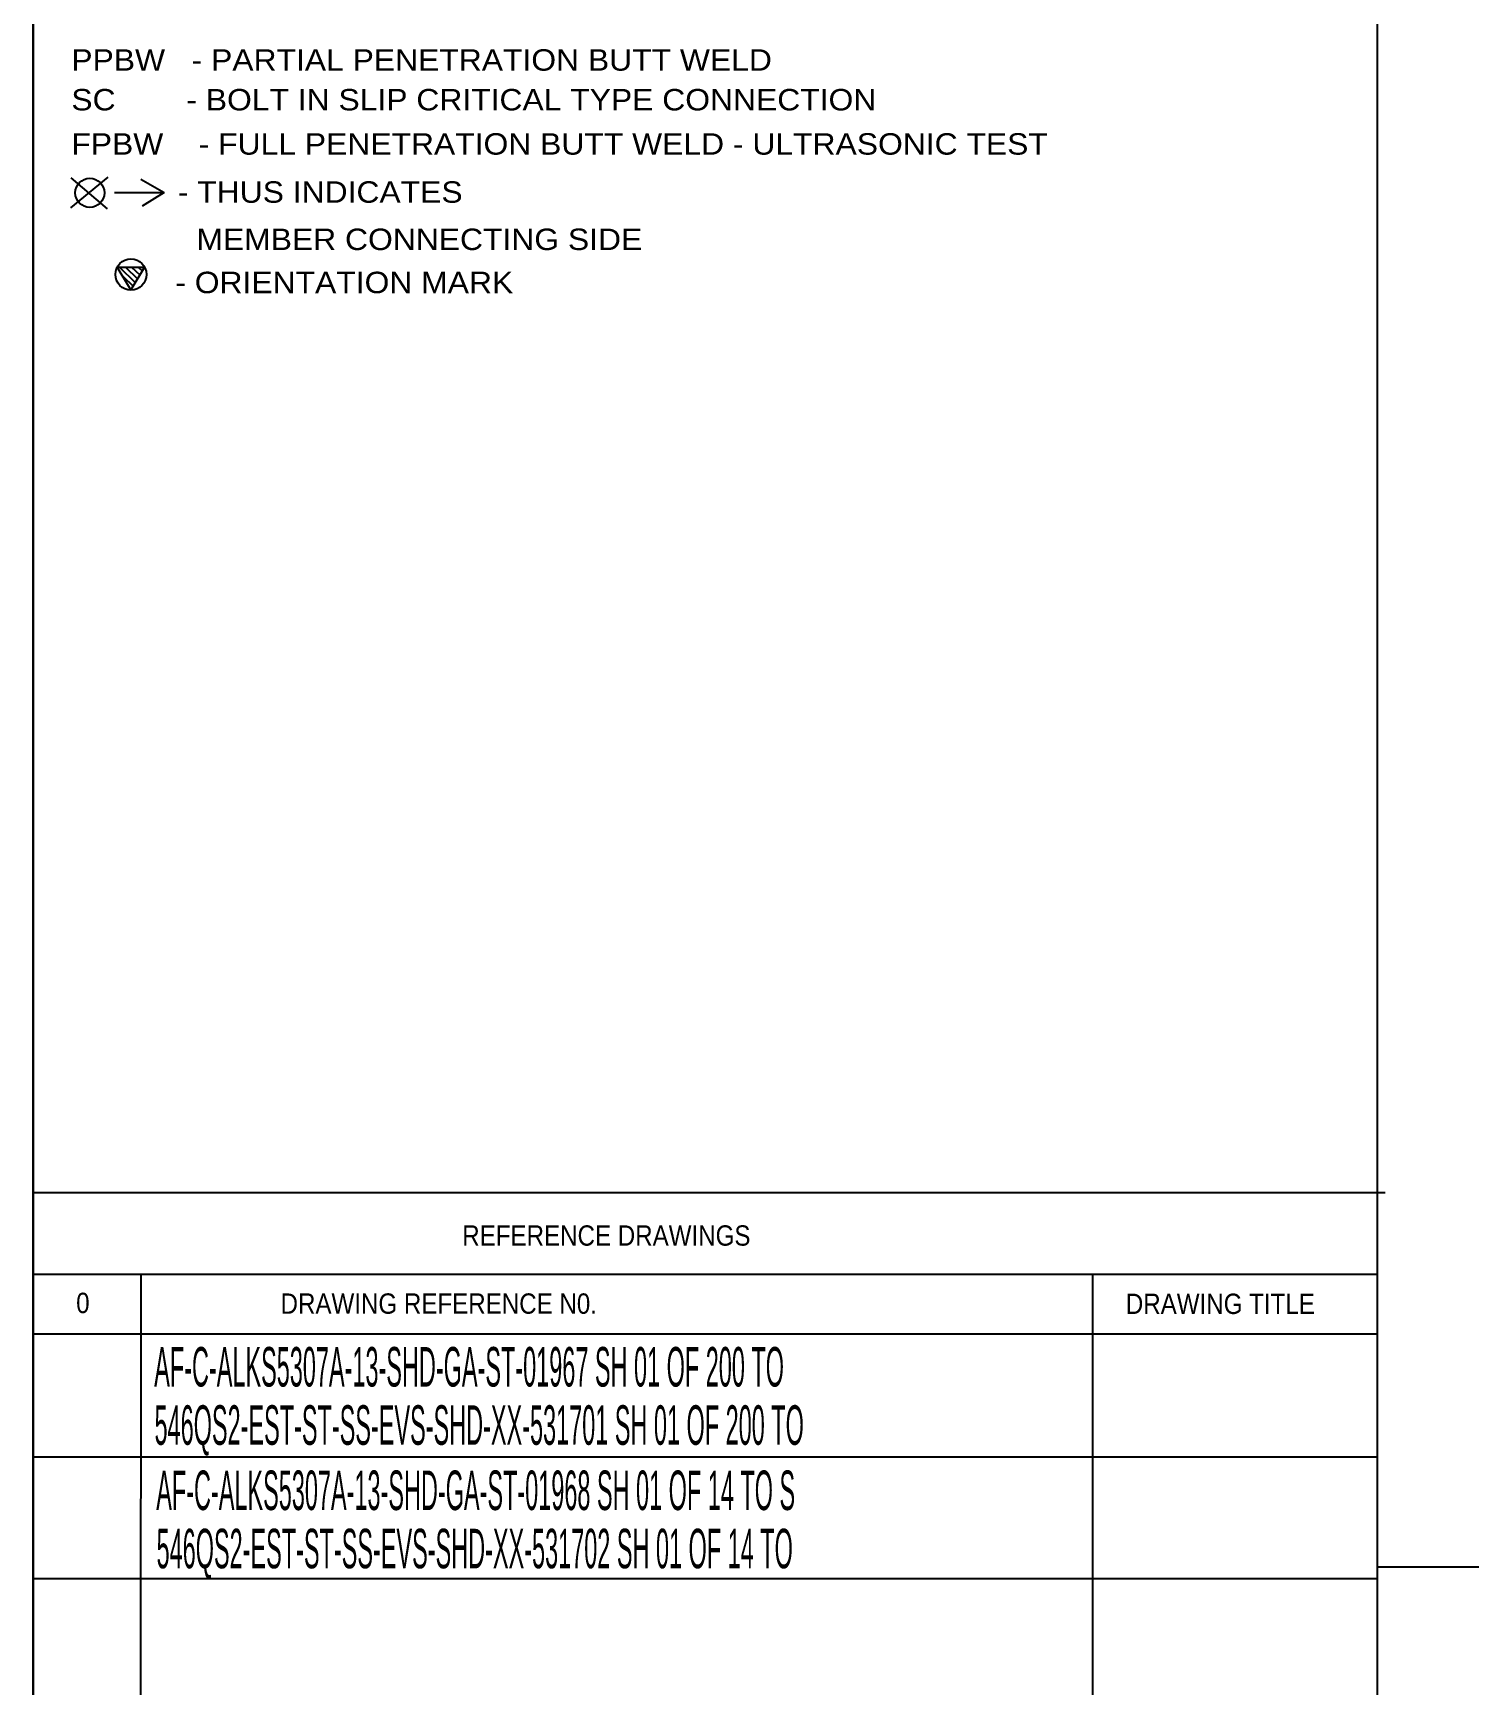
# Model space of a CAD drawing. Header units: millimetres. Extents: x 150000 to 150841, y 150000 to 150594.
# Drawn here: x 150703.9 to 150831.9, y 150286.6 to 150433 of the extents above; entities that cross this region are included whole.
import ezdxf

# ---------------------------------------------------------------- set-up
doc = ezdxf.new("R2010")
doc.units = ezdxf.units.MM
doc.linetypes.add('XKITLINE00', pattern=[0])
doc.styles.add('@ARIAL_UNICODE_MS', font='arial.ttf')
doc.styles.add('ARIAL', font='arial.ttf')

msp = doc.modelspace()

# ---------------------------------------------------------------- linework, layer by layer
at = {"color": 7, "linetype": 'XKITLINE00'}
for p, q in [((150703.9, 150574.61), (150703.9, 150019.67)), ((150703.91, 150019.64), (150703.91, 150574.58)), ((150822.94, 150574.61), (150822.94, 150019.67)), ((150822.96, 150019.64), (150822.96, 150574.58)), ((150710.51, 150420.24), (150707.21, 150417.53)), ((150710.49, 150417.44), (150707.28, 150420.2)), ((150715.49, 150418.87), (150713.44, 150420.03)), ((150711.09, 150418.88), (150715.49, 150418.88)), ((150715.49, 150418.88), (150713.54, 150417.68)), ((150712.55, 150410.27), (150711.35, 150412.28)), ((150711.35, 150412.28), (150713.75, 150412.28)), ((150711.54, 150412.28), (150712.94, 150410.92)), ((150712.08, 150412.28), (150713.14, 150411.25)), ((150713.75, 150412.28), (150712.55, 150410.27)), ((150712.62, 150412.28), (150713.34, 150411.58)), ((150713.19, 150412.28), (150713.55, 150411.94)), ((150711.83, 150411.47), (150712.75, 150410.59)), ((150713.73, 150410.91), (150713.76, 150410.94)), ((150703.89, 150330.31), (150823.63, 150330.31)), ((150703.89, 150323.06), (150822.95, 150323.06)), ((150713.43, 150323.06), (150713.41, 150242.05)), ((150797.71, 150323.06), (150797.7, 150242.05)), ((150703.94, 150317.78), (150823, 150317.78)), ((150703.94, 150306.87), (150823, 150306.87)), ((150831.94, 150297.11), (150822.96, 150297.11)), ((150831.94, 150297.11), (150822.96, 150297.11)), ((150703.94, 150296.1), (150823, 150296.1))]:
    msp.add_line(p, q, dxfattribs=at)
for centre, radius in [((150708.92, 150418.86), 1.29), ((150712.56, 150411.63), 1.38)]:
    msp.add_circle(centre, radius, dxfattribs=at)

# ---------------------------------------------------------------- texts
at = {"color": 7, "style": '@ARIAL_UNICODE_MS'}
for s, height, width, p in [('PPBW   - PARTIAL PENETRATION BUTT WELD', 1.9, 1.0625, (150707.28, 150429.68)), ('SC        - BOLT IN SLIP CRITICAL TYPE CONNECTION', 1.9, 1.0625, (150707.28, 150426.16)), ('FPBW    - FULL PENETRATION BUTT WELD - ULTRASONIC TEST', 1.9, 1.0625, (150707.28, 150422.24)), ('- THUS INDICATES', 1.9, 1.0625, (150716.71, 150417.98)), ('MEMBER CONNECTING SIDE', 1.9, 1.0625, (150718.36, 150413.79)), ('- ORIENTATION MARK', 1.9, 1.0625, (150716.49, 150409.97)), ('REFERENCE DRAWINGS', 1.8, 0.85, (150741.9, 150325.59)), ('0', 1.8, 0.85, (150707.71, 150319.62)), ('DRAWING REFERENCE N0.', 1.8, 0.85, (150725.81, 150319.56)), ('DRAWING TITLE', 1.8, 0.85, (150800.67, 150319.54))]:
    msp.add_text(s, height=height, dxfattribs=dict(at, width=width)).set_placement(p)
at = {"color": 3, "style": 'ARIAL', "width": 0.425}
for s, p in [('AF-C-ALKS5307A-13-SHD-GA-ST-01967 SH 01 OF 200 TO ', (150714.62, 150313.11)), ('546QS2-EST-ST-SS-EVS-SHD-XX-531701 SH 01 OF 200 TO', (150714.65, 150307.95)), ('AF-C-ALKS5307A-13-SHD-GA-ST-01968 SH 01 OF 14 TO S', (150714.8, 150302.17)), ('546QS2-EST-ST-SS-EVS-SHD-XX-531702 SH 01 OF 14 TO ', (150714.83, 150297.01))]:
    msp.add_text(s, height=3.5, dxfattribs=at).set_placement(p)

doc.saveas('drawing.dxf')
